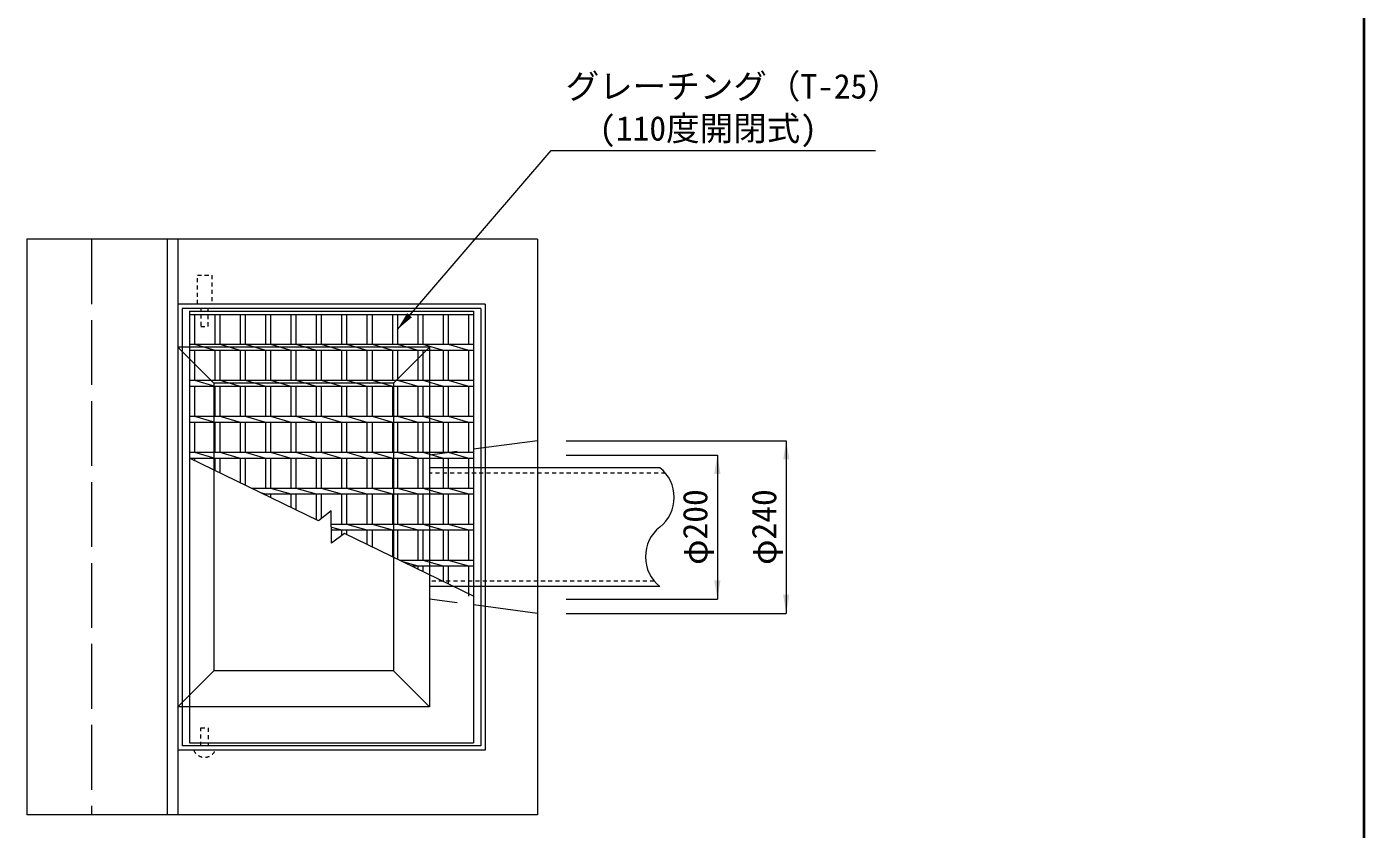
# Model space of a CAD drawing. Units: millimetres at full size, sheet at 1:15; details may follow other scales. Extents: x -4181 to 10399, y -2172 to 2767.
# Drawn here: x 750 to 2609, y -1197 to -82 of the extents above; entities that cross this region are included whole.
import ezdxf
from ezdxf.enums import TextEntityAlignment as Align

# ---------------------------------------------------------------- set-up
doc = ezdxf.new("R2010")
doc.units = ezdxf.units.MM
doc.header["$LTSCALE"] = 15
doc.linetypes.add('DASHED', pattern=[7.5, 6, -1.5])
doc.linetypes.add('USER1', pattern=[0.675, 0.375, -0.3])
for name, color, linetype, lineweight in [('受枠', 3, 'USER1', 9), ('寸法線', 7, 'Continuous', 9), ('枠', 7, 'Continuous', 5), ('補助線', 8, 'Continuous', 20), ('集水桝', 1, 'Continuous', 13), ('ｸﾞﾚｰﾁﾝｸﾞ', 7, 'Continuous', 9)]:
    doc.layers.add(name, color=color, linetype=linetype, lineweight=lineweight)
doc.styles.add('ＭＳ ゴシック', font='')
doc.styles.get('ＭＳ ゴシック').set_extended_font_data('MS Gothic')

# ---------------------------------------------------------------- blocks, each defined once
blk = doc.blocks.new('filled_arrow')
at = {"color": 0, "linetype": 'Continuous', "lineweight": -2}
blk.add_solid([(7.5, 1.25), (0, 0), (7.5, -1.25)], dxfattribs=at)

msp = doc.modelspace()

# ---------------------------------------------------------------- linework, layer by layer
at = {"layer": '受枠'}
for p, q in [((987.18, -467.48), (987.18, -427.48)), ((987.18, -427.48), (1007.18, -427.48)), ((1007.18, -427.48), (1007.18, -467.48)), ((992.18, -473.48), (992.18, -477.48)), ((992.18, -481.98), (992.18, -498.48)), ((1002.18, -477.48), (1002.18, -473.48)), ((1002.18, -498.48), (1002.18, -481.98)), ((992.18, -498.48), (1002.18, -498.48)), ((992.18, -1081.48), (992.18, -1056.48)), ((992.18, -1056.48), (1002.18, -1056.48)), ((1002.18, -1056.48), (1002.18, -1081.48))]:
    msp.add_line(p, q, dxfattribs=at)
at = {"layer": '受枠', "linetype": 'Continuous', "lineweight": 13}
for p, q in [((960.04, -467.48), (960.04, -1087.48)), ((1387.04, -467.48), (960.04, -467.48)), ((966.04, -473.48), (966.04, -1081.48)), ((1381.04, -473.48), (966.04, -473.48)), ((1381.04, -473.48), (1381.04, -1081.48)), ((1387.04, -467.48), (1387.04, -1087.48)), ((1387.04, -1087.48), (960.04, -1087.48)), ((1381.04, -1081.48), (966.04, -1081.48))]:
    msp.add_line(p, q, dxfattribs=at)
at = {"layer": '受枠'}
msp.add_arc((997.18, -1081.23), 16.25, 202.61986, 337.38014, dxfattribs=at)
at = {"layer": '寸法線'}
for p, q in [((1500.04, -657.48), (1805.74, -657.48)), ((1805.74, -657.48), (1805.74, -897.48)), ((1500.04, -677.48), (1710.01, -677.48)), ((1710.01, -677.48), (1710.01, -877.48)), ((1500.04, -877.48), (1710.01, -877.48)), ((1500.04, -897.48), (1805.74, -897.48))]:
    msp.add_line(p, q, dxfattribs=at)
msp.add_lwpolyline([(1265.22, -502.73), (1479.1, -254.2), (1929.82, -254.2)], dxfattribs=at)
at = {"layer": '枠', "lineweight": 40}
msp.add_line((2609.16, -2172.32), (2609.16, 2027.68), dxfattribs=at)
at = {"layer": '補助線'}
for p, q in [((1630.04, -694.98), (1310.04, -694.98)), ((1630.04, -859.98), (1310.04, -859.98))]:
    msp.add_line(p, q, dxfattribs=at)
at = {"layer": '補助線', "linetype": 'USER1'}
for p, q in [((1637.77, -702.48), (1310.04, -702.48)), ((1622.31, -852.48), (1310.04, -852.48))]:
    msp.add_line(p, q, dxfattribs=at)
at = {"layer": '補助線'}
for centre, start, end in [((1597.5, -736.23), 308.26729, 51.73271), ((1662.58, -818.73), 128.26729, 231.73271)]:
    msp.add_arc(centre, 52.54, start, end, dxfattribs=at)
at = {"layer": '集水桝', "lineweight": 20}
for p, q in [((750.04, -377.48), (750.04, -1177.48)), ((1460.04, -377.48), (750.04, -377.48)), ((1460.04, -377.48), (1460.04, -1177.48)), ((1460.04, -1177.48), (750.04, -1177.48))]:
    msp.add_line(p, q, dxfattribs=at)
at = {"layer": '集水桝', "linetype": 'DASHED'}
for p, q in [((840.04, -377.48), (840.04, -1177.48)), ((1460.04, -657.48), (1310.04, -677.48)), ((1460.04, -897.48), (1310.04, -877.48))]:
    msp.add_line(p, q, dxfattribs=at)
at = {"layer": '集水桝'}
for p, q in [((945.04, -377.48), (945.04, -1177.48)), ((960.04, -377.48), (960.04, -1177.48)), ((1310.04, -527.48), (960.04, -527.48)), ((1310.04, -527.48), (1310.04, -1027.48)), ((1310.04, -1027.48), (960.04, -1027.48))]:
    msp.add_line(p, q, dxfattribs=at)
at = {"layer": '集水桝', "lineweight": 5}
for p, q in [((960.04, -527.48), (1010.04, -577.48)), ((1310.04, -527.48), (1260.04, -577.48)), ((1010.04, -577.48), (1010.04, -977.48)), ((1260.04, -577.48), (1010.04, -577.48)), ((1260.04, -577.48), (1260.04, -977.48)), ((960.04, -1027.48), (1010.04, -977.48)), ((1260.04, -977.48), (1010.04, -977.48)), ((1310.04, -1027.48), (1260.04, -977.48))]:
    msp.add_line(p, q, dxfattribs=at)
at = {"layer": 'ｸﾞﾚｰﾁﾝｸﾞ'}
for p, q in [((976.04, -477.48), (976.04, -1077.48)), ((976.04, -477.48), (1371.04, -477.48)), ((976.04, -481.98), (1371.04, -481.98)), ((983.04, -481.98), (983.04, -523.48)), ((1011.31, -481.98), (1011.31, -523.48)), ((1018.31, -481.98), (1018.31, -523.48)), ((1046.59, -481.98), (1046.59, -523.48)), ((1053.59, -481.98), (1053.59, -523.48)), ((1081.86, -481.98), (1081.86, -523.48)), ((1088.86, -481.98), (1088.86, -523.48)), ((1117.13, -481.98), (1117.13, -523.48)), ((1124.13, -481.98), (1124.13, -523.48)), ((1152.4, -481.98), (1152.4, -523.48)), ((1159.4, -481.98), (1159.4, -523.48)), ((1187.68, -481.98), (1187.68, -523.48)), ((1194.68, -481.98), (1194.68, -523.48)), ((1222.95, -481.98), (1222.95, -523.48)), ((1229.95, -481.98), (1229.95, -523.48)), ((1258.22, -481.98), (1258.22, -523.48)), ((1265.22, -481.98), (1265.22, -523.48)), ((1293.5, -481.98), (1293.5, -523.48)), ((1300.5, -481.98), (1300.5, -523.48)), ((1328.77, -481.98), (1328.77, -523.48)), ((1335.77, -481.98), (1335.77, -523.48)), ((1364.04, -481.98), (1364.04, -523.48)), ((1371.04, -477.48), (1371.04, -1077.48)), ((976.04, -523.48), (1371.04, -523.48)), ((976.04, -531.48), (1371.04, -531.48)), ((983.04, -523.48), (1011.31, -531.48)), ((983.04, -531.48), (983.04, -573.48)), ((1011.31, -531.48), (1011.31, -573.48)), ((1018.31, -523.48), (1046.59, -531.48)), ((1018.31, -531.48), (1018.31, -573.48)), ((1046.59, -531.48), (1046.59, -573.48)), ((1053.59, -523.48), (1081.86, -531.48)), ((1053.59, -531.48), (1053.59, -573.48)), ((1081.86, -531.48), (1081.86, -573.48)), ((1088.86, -523.48), (1117.13, -531.48)), ((1088.86, -531.48), (1088.86, -573.48)), ((1117.13, -531.48), (1117.13, -573.48)), ((1124.13, -523.48), (1152.4, -531.48)), ((1124.13, -531.48), (1124.13, -573.48)), ((1152.4, -531.48), (1152.4, -573.48)), ((1159.4, -523.48), (1187.68, -531.48)), ((1159.4, -531.48), (1159.4, -573.48)), ((1187.68, -531.48), (1187.68, -573.48)), ((1194.68, -523.48), (1222.95, -531.48)), ((1194.68, -531.48), (1194.68, -573.48)), ((1222.95, -531.48), (1222.95, -573.48)), ((1229.95, -523.48), (1258.22, -531.48)), ((1229.95, -531.48), (1229.95, -573.48)), ((1258.22, -531.48), (1258.22, -573.48)), ((1265.22, -523.48), (1293.5, -531.48)), ((1265.22, -531.48), (1265.22, -573.48)), ((1293.5, -531.48), (1293.5, -573.48)), ((1300.5, -523.48), (1328.77, -531.48)), ((1300.5, -531.48), (1300.5, -573.48)), ((1328.77, -531.48), (1328.77, -573.48)), ((1335.77, -523.48), (1364.04, -531.48)), ((1335.77, -531.48), (1335.77, -573.48)), ((1364.04, -531.48), (1364.04, -573.48)), ((976.04, -573.48), (1371.04, -573.48)), ((983.04, -573.48), (1011.31, -581.48)), ((1018.31, -573.48), (1046.59, -581.48)), ((1053.59, -573.48), (1081.86, -581.48)), ((1088.86, -573.48), (1117.13, -581.48)), ((1124.13, -573.48), (1152.4, -581.48)), ((1159.4, -573.48), (1187.68, -581.48)), ((1194.68, -573.48), (1222.95, -581.48)), ((1229.95, -573.48), (1258.22, -581.48)), ((1265.22, -573.48), (1293.5, -581.48)), ((1300.5, -573.48), (1328.77, -581.48)), ((1335.77, -573.48), (1364.04, -581.48)), ((976.04, -581.48), (1371.04, -581.48)), ((983.04, -581.48), (983.04, -623.48)), ((1011.31, -581.48), (1011.31, -623.48)), ((1018.31, -581.48), (1018.31, -623.48)), ((1046.59, -581.48), (1046.59, -623.48)), ((1053.59, -581.48), (1053.59, -623.48)), ((1081.86, -581.48), (1081.86, -623.48)), ((1088.86, -581.48), (1088.86, -623.48)), ((1117.13, -581.48), (1117.13, -623.48)), ((1124.13, -581.48), (1124.13, -623.48)), ((1152.4, -581.48), (1152.4, -623.48)), ((1159.4, -581.48), (1159.4, -623.48)), ((1187.68, -581.48), (1187.68, -623.48)), ((1194.68, -581.48), (1194.68, -623.48)), ((1222.95, -581.48), (1222.95, -623.48)), ((1229.95, -581.48), (1229.95, -623.48)), ((1258.22, -581.48), (1258.22, -623.48)), ((1265.22, -581.48), (1265.22, -623.48)), ((1293.5, -581.48), (1293.5, -623.48)), ((1300.5, -581.48), (1300.5, -623.48)), ((1328.77, -581.48), (1328.77, -623.48)), ((1335.77, -581.48), (1335.77, -623.48)), ((1364.04, -581.48), (1364.04, -623.48)), ((976.04, -623.48), (1371.04, -623.48)), ((976.04, -631.48), (1371.04, -631.48)), ((983.04, -623.48), (1011.31, -631.48)), ((983.04, -631.48), (983.04, -673.48)), ((1011.31, -631.48), (1011.31, -673.48)), ((1018.31, -623.48), (1046.59, -631.48)), ((1018.31, -631.48), (1018.31, -673.48)), ((1046.59, -631.48), (1046.59, -673.48)), ((1053.59, -623.48), (1081.86, -631.48)), ((1053.59, -631.48), (1053.59, -673.48)), ((1081.86, -631.48), (1081.86, -673.48)), ((1088.86, -623.48), (1117.13, -631.48)), ((1088.86, -631.48), (1088.86, -673.48)), ((1117.13, -631.48), (1117.13, -673.48)), ((1124.13, -623.48), (1152.4, -631.48)), ((1124.13, -631.48), (1124.13, -673.48)), ((1152.4, -631.48), (1152.4, -673.48)), ((1159.4, -623.48), (1187.68, -631.48)), ((1159.4, -631.48), (1159.4, -673.48)), ((1187.68, -631.48), (1187.68, -673.48)), ((1194.68, -623.48), (1222.95, -631.48)), ((1194.68, -631.48), (1194.68, -673.48)), ((1222.95, -631.48), (1222.95, -673.48)), ((1229.95, -623.48), (1258.22, -631.48)), ((1229.95, -631.48), (1229.95, -673.48)), ((1258.22, -631.48), (1258.22, -673.48)), ((1265.22, -623.48), (1293.5, -631.48)), ((1265.22, -631.48), (1265.22, -673.48)), ((1293.5, -631.48), (1293.5, -673.48)), ((1300.5, -623.48), (1328.77, -631.48)), ((1300.5, -631.48), (1300.5, -673.48)), ((1328.77, -631.48), (1328.77, -673.48)), ((1335.77, -623.48), (1364.04, -631.48)), ((1335.77, -631.48), (1335.77, -673.48)), ((1364.04, -631.48), (1364.04, -673.48)), ((976.04, -673.48), (1371.04, -673.48)), ((976.04, -681.48), (1371.04, -681.48)), ((1155.55, -768.74), (976.04, -681.48)), ((983.04, -673.48), (1011.31, -681.48)), ((983.04, -681.48), (983.04, -684.88)), ((1011.31, -681.48), (1011.31, -698.63)), ((1018.31, -673.48), (1046.59, -681.48)), ((1018.31, -681.48), (1018.31, -702.03)), ((1046.59, -681.48), (1046.59, -715.77)), ((1053.59, -673.48), (1081.86, -681.48)), ((1053.59, -681.48), (1053.59, -719.17)), ((1081.86, -681.48), (1081.86, -723.48)), ((1088.86, -673.48), (1117.13, -681.48)), ((1088.86, -681.48), (1088.86, -723.48)), ((1117.13, -681.48), (1117.13, -723.48)), ((1124.13, -673.48), (1152.4, -681.48)), ((1124.13, -681.48), (1124.13, -723.48)), ((1152.4, -681.48), (1152.4, -723.48)), ((1159.4, -673.48), (1187.68, -681.48)), ((1159.4, -681.48), (1159.4, -723.48)), ((1187.68, -681.48), (1187.68, -723.48)), ((1194.68, -673.48), (1222.95, -681.48)), ((1194.68, -681.48), (1194.68, -723.48)), ((1222.95, -681.48), (1222.95, -723.48)), ((1229.95, -673.48), (1258.22, -681.48)), ((1229.95, -681.48), (1229.95, -723.48)), ((1258.22, -681.48), (1258.22, -723.48)), ((1265.22, -673.48), (1293.5, -681.48)), ((1265.22, -681.48), (1265.22, -723.48)), ((1293.5, -681.48), (1293.5, -723.48)), ((1300.5, -673.48), (1328.77, -681.48)), ((1300.5, -681.48), (1300.5, -723.48)), ((1328.77, -681.48), (1328.77, -723.48)), ((1335.77, -673.48), (1364.04, -681.48)), ((1335.77, -681.48), (1335.77, -723.48)), ((1364.04, -681.48), (1364.04, -723.48)), ((1062.45, -723.48), (1371.04, -723.48)), ((1088.86, -723.48), (1117.13, -731.48)), ((1124.13, -723.48), (1152.4, -731.48)), ((1159.4, -723.48), (1187.68, -731.48)), ((1194.68, -723.48), (1222.95, -731.48)), ((1229.95, -723.48), (1258.22, -731.48)), ((1265.22, -723.48), (1293.5, -731.48)), ((1300.5, -723.48), (1328.77, -731.48)), ((1335.77, -723.48), (1364.04, -731.48)), ((1074.79, -729.48), (1081.86, -731.48)), ((1078.91, -731.48), (1371.04, -731.48)), ((1081.86, -731.48), (1081.86, -732.92)), ((1088.86, -731.48), (1088.86, -736.32)), ((1117.13, -731.48), (1117.13, -750.06)), ((1124.13, -731.48), (1124.13, -753.47)), ((1152.4, -731.48), (1152.4, -767.21)), ((1159.4, -731.48), (1159.4, -765.78)), ((1187.68, -731.48), (1187.68, -773.48)), ((1194.68, -731.48), (1194.68, -773.48)), ((1222.95, -731.48), (1222.95, -773.48)), ((1229.95, -731.48), (1229.95, -773.48)), ((1258.22, -731.48), (1258.22, -773.48)), ((1265.22, -731.48), (1265.22, -773.48)), ((1293.5, -731.48), (1293.5, -773.48)), ((1300.5, -731.48), (1300.5, -773.48)), ((1328.77, -731.48), (1328.77, -773.48)), ((1335.77, -731.48), (1335.77, -773.48)), ((1364.04, -731.48), (1364.04, -773.48)), ((1173.29, -755.12), (1155.55, -768.74)), ((1173.79, -799.84), (1173.29, -755.12)), ((1173.5, -773.48), (1371.04, -773.48)), ((1173.54, -777.48), (1187.68, -781.48)), ((1194.68, -773.48), (1222.95, -781.48)), ((1229.95, -773.48), (1258.22, -781.48)), ((1265.22, -773.48), (1293.5, -781.48)), ((1300.5, -773.48), (1328.77, -781.48)), ((1335.77, -773.48), (1364.04, -781.48)), ((1173.59, -781.48), (1371.04, -781.48)), ((1191.53, -786.23), (1173.79, -799.84)), ((1187.68, -781.48), (1187.68, -789.18)), ((1371.04, -873.48), (1191.53, -786.23)), ((1194.68, -781.48), (1194.68, -787.76)), ((1222.95, -781.48), (1222.95, -801.5)), ((1229.95, -781.48), (1229.95, -804.9)), ((1258.22, -781.48), (1258.22, -818.64)), ((1265.22, -781.48), (1265.22, -822.05)), ((1293.5, -781.48), (1293.5, -823.48)), ((1300.5, -781.48), (1300.5, -823.48)), ((1328.77, -781.48), (1328.77, -823.48)), ((1335.77, -781.48), (1335.77, -823.48)), ((1364.04, -781.48), (1364.04, -823.48)), ((1268.18, -823.48), (1371.04, -823.48)), ((1272.29, -825.48), (1293.5, -831.48)), ((1284.63, -831.48), (1371.04, -831.48)), ((1293.5, -831.48), (1293.5, -835.79)), ((1300.5, -823.48), (1328.77, -831.48)), ((1300.5, -831.48), (1300.5, -839.19)), ((1328.77, -831.48), (1328.77, -852.93)), ((1335.77, -823.48), (1364.04, -831.48)), ((1335.77, -831.48), (1335.77, -856.34)), ((1364.04, -831.48), (1364.04, -873.48)), ((976.04, -1077.48), (1371.04, -1077.48))]:
    msp.add_line(p, q, dxfattribs=at)

# ---------------------------------------------------------------- block references
at = {"layer": '寸法線', "xscale": 3.47, "yscale": 3.47}
for p, rotation in [((1265.22, -502.73), 49.3), ((1805.74, -657.48), 270), ((1710.01, -677.48), 270), ((1710.01, -877.48), 90), ((1805.74, -897.48), 90)]:
    msp.add_blockref('filled_arrow', p, dxfattribs=dict(at, rotation=rotation))

# ---------------------------------------------------------------- texts
at = {"layer": '寸法線', "style": 'ＭＳ ゴシック'}
for s, p in [('グレーチング（T-25）', (1499.1, -192.14)), ('\u3000(110度開閉式)', (1499.1, -250.64))]:
    msp.add_text(s, height=34.18, dxfattribs=at).set_placement(p, align=Align.BOTTOM_LEFT)
for s, p in [('φ200', (1679.09, -777.48)), ('φ240', (1774.82, -777.48))]:
    msp.add_text(s, height=34.18, rotation=90, dxfattribs=at).set_placement(p, align=Align.MIDDLE_CENTER)

doc.saveas('drawing.dxf')
